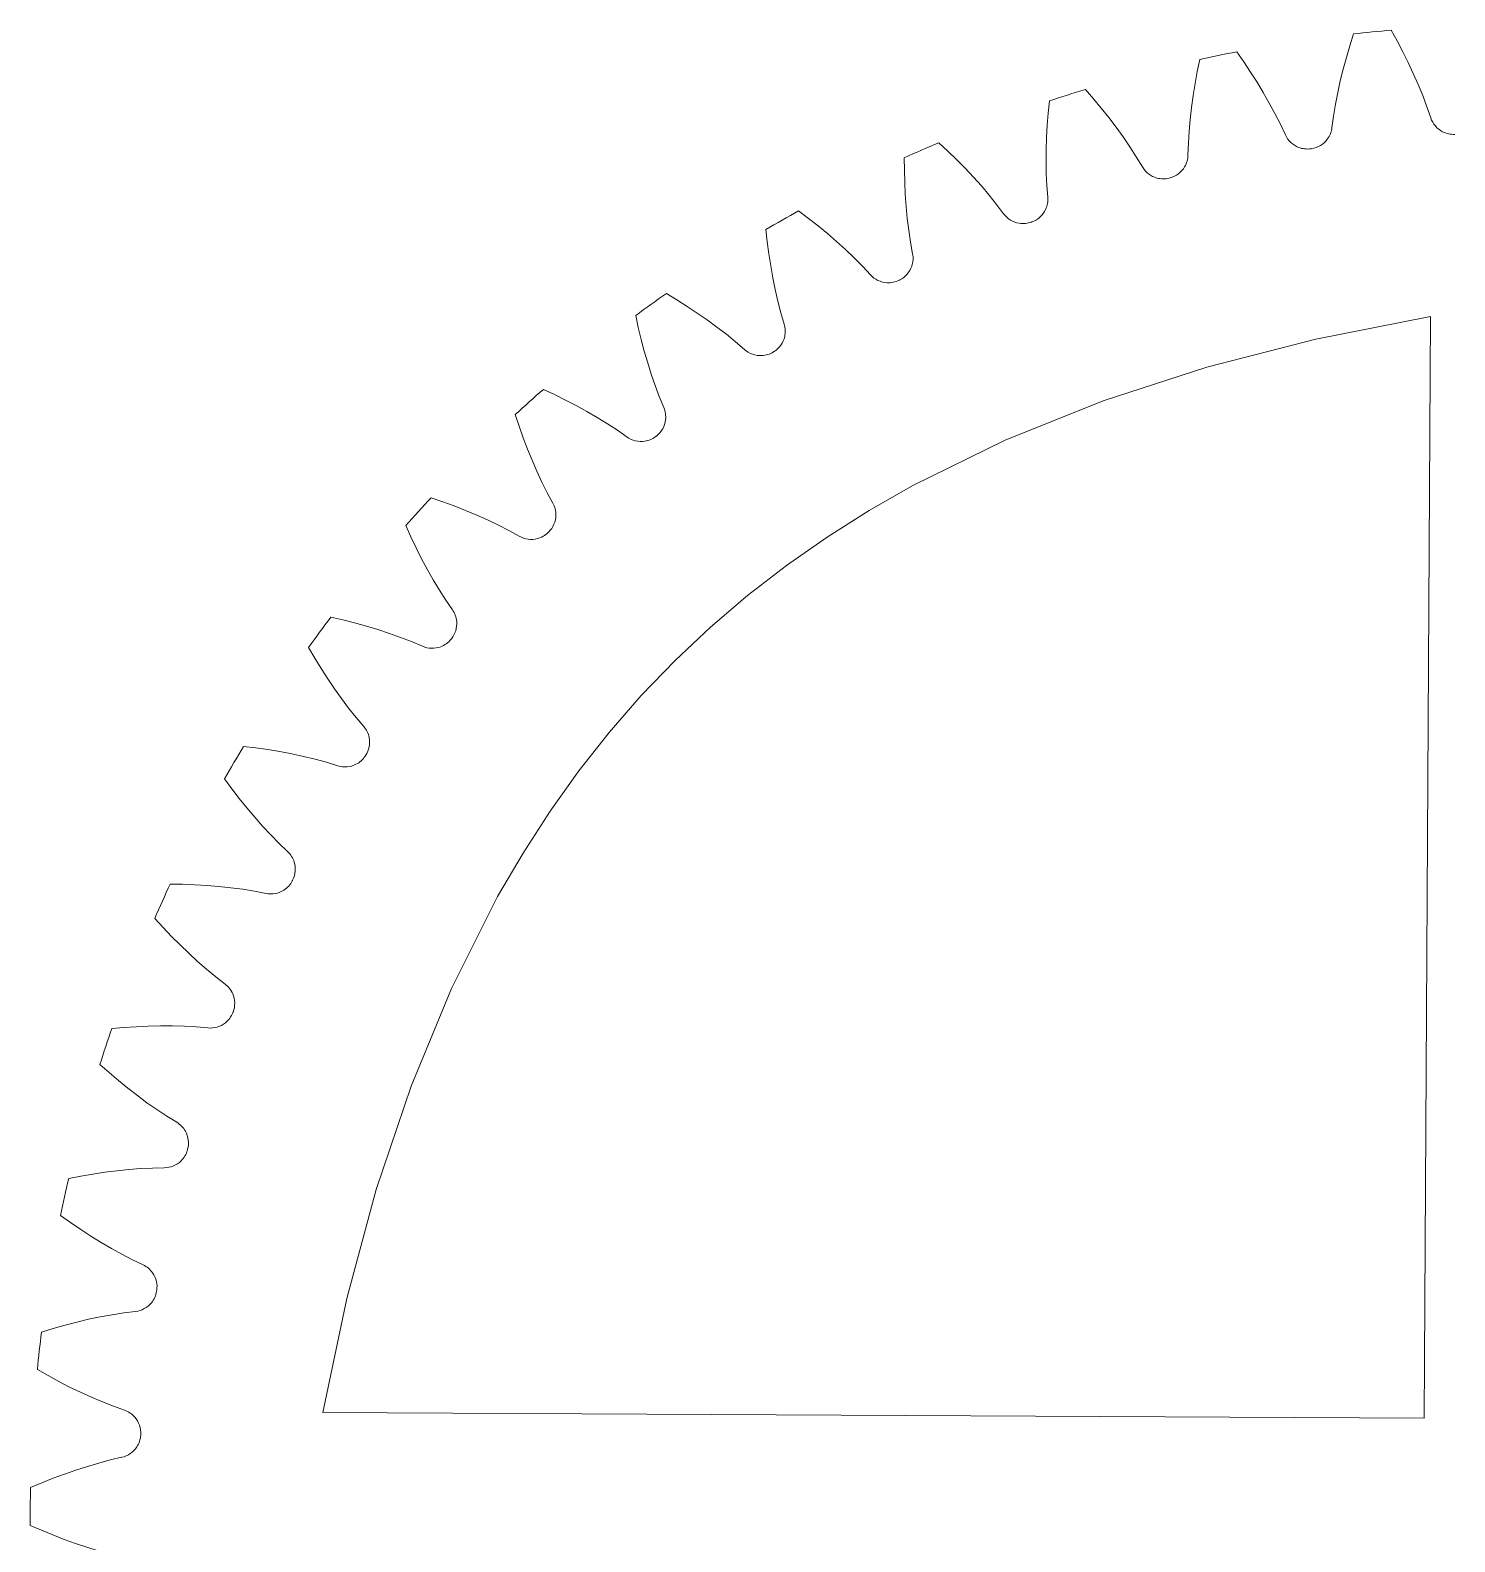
# Model space of a CAD drawing. Extents: x -181 to 448, y -465 to -8.
# Drawn here: x 270.6 to 355.4, y -116.5 to -26.5 of the extents above; entities that cross this region are included whole.
import ezdxf

# ---------------------------------------------------------------- set-up
doc = ezdxf.new("R2010")
doc.units = 0
doc.header["$MEASUREMENT"] = 0
doc.layers.add('Layer 1', color=7, linetype='Continuous')

# ---------------------------------------------------------------- blocks, each defined once
blk = doc.blocks.new('block 12')
at = {"layer": 'Layer 1', "color": 7, "lineweight": 9, "true_color": 0xffffff}
blk.add_lwpolyline([(353.928, -43.533), (353.567, -109.097)], dxfattribs=at)
blk = doc.blocks.new('block 13')
at = {"layer": 'Layer 1', "color": 7, "lineweight": 9, "true_color": 0xffffff}
blk.add_lwpolyline([(353.567, -109.097), (287.999, -108.777)], dxfattribs=at)
blk = doc.blocks.new('block 14')
at = {"layer": 'Layer 1', "color": 7, "lineweight": 9, "true_color": 0xffffff}
blk.add_lwpolyline([(287.999, -108.777), (289.431, -101.978), (291.176, -95.497), (293.243, -89.342), (295.646, -83.526), (298.402, -78.067), (299.918, -75.477), (301.529, -72.984), (303.237, -70.588), (305.044, -68.293), (306.951, -66.1), (308.96, -64.009), (311.072, -62.022), (313.284, -60.137), (315.598, -58.354), (318.01, -56.672), (320.52, -55.088), (323.125, -53.6), (328.61, -50.903), (334.448, -48.563), (340.621, -46.563), (347.117, -44.889), (353.928, -43.533)], dxfattribs=at)
blk = doc.blocks.new('block 100')
at = {"layer": 'Layer 1', "color": 7, "lineweight": 9, "true_color": 0xffffff}
blk.add_open_spline([(353.954, -31.717), (354.012, -31.894), (354.104, -32.058), (354.225, -32.2), (354.346, -32.342), (354.494, -32.458), (354.659, -32.543), (354.77, -32.6), (354.888, -32.643), (355.01, -32.669), (355.132, -32.696), (355.256, -32.706), (355.381, -32.7)], degree=3, knots=[0, 0, 0, 0, 1, 1, 1, 2, 2, 2, 3, 3, 3, 4, 4, 4, 4], dxfattribs=at)
blk = doc.blocks.new('block 101')
at = {"layer": 'Layer 1', "color": 7, "lineweight": 9, "true_color": 0xffffff}
blk.add_lwpolyline([(353.954, -31.717), (353.725, -31.053), (353.473, -30.392), (353.202, -29.735), (352.913, -29.081), (352.607, -28.431), (352.284, -27.784), (351.945, -27.141), (351.591, -26.502)], dxfattribs=at)
blk = doc.blocks.new('block 102')
at = {"layer": 'Layer 1', "color": 7, "lineweight": 9, "true_color": 0xffffff}
blk.add_open_spline([(351.591, -26.502), (350.845, -26.567), (350.099, -26.641), (349.355, -26.725)], degree=3, dxfattribs=at)
blk = doc.blocks.new('block 103')
at = {"layer": 'Layer 1', "color": 7, "lineweight": 9, "true_color": 0xffffff}
blk.add_lwpolyline([(348.066, -32.303), (348.161, -31.607), (348.277, -30.91), (348.413, -30.212), (348.567, -29.514), (348.74, -28.816), (348.929, -28.118), (349.134, -27.421), (349.355, -26.725)], dxfattribs=at)
blk = doc.blocks.new('block 104')
at = {"layer": 'Layer 1', "color": 7, "lineweight": 9, "true_color": 0xffffff}
blk.add_open_spline([(346.862, -33.548), (347.046, -33.52), (347.223, -33.456), (347.382, -33.361), (347.542, -33.265), (347.681, -33.139), (347.793, -32.989), (347.867, -32.889), (347.928, -32.78), (347.974, -32.664), (348.021, -32.548), (348.052, -32.427), (348.066, -32.303)], degree=3, knots=[0, 0, 0, 0, 1, 1, 1, 2, 2, 2, 3, 3, 3, 4, 4, 4, 4], dxfattribs=at)
blk = doc.blocks.new('block 105')
at = {"layer": 'Layer 1', "color": 7, "lineweight": 9, "true_color": 0xffffff}
blk.add_open_spline([(346.862, -33.548), (346.846, -33.551), (346.831, -33.553), (346.815, -33.555)], degree=3, dxfattribs=at)
blk = doc.blocks.new('block 106')
at = {"layer": 'Layer 1', "color": 7, "lineweight": 9, "true_color": 0xffffff}
blk.add_open_spline([(345.294, -32.727), (345.37, -32.897), (345.479, -33.05), (345.614, -33.179), (345.749, -33.307), (345.907, -33.407), (346.081, -33.475), (346.197, -33.52), (346.319, -33.55), (346.443, -33.563), (346.567, -33.577), (346.692, -33.574), (346.815, -33.555)], degree=3, knots=[0, 0, 0, 0, 1, 1, 1, 2, 2, 2, 3, 3, 3, 4, 4, 4, 4], dxfattribs=at)
blk = doc.blocks.new('block 107')
at = {"layer": 'Layer 1', "color": 7, "lineweight": 9, "true_color": 0xffffff}
blk.add_lwpolyline([(345.294, -32.727), (344.996, -32.09), (344.677, -31.46), (344.339, -30.834), (343.983, -30.214), (343.61, -29.6), (343.221, -28.99), (342.817, -28.386), (342.398, -27.787)], dxfattribs=at)
blk = doc.blocks.new('block 108')
at = {"layer": 'Layer 1', "color": 7, "lineweight": 9, "true_color": 0xffffff}
blk.add_open_spline([(342.398, -27.787), (341.663, -27.93), (340.929, -28.081), (340.198, -28.242)], degree=3, dxfattribs=at)
blk = doc.blocks.new('block 109')
at = {"layer": 'Layer 1', "color": 7, "lineweight": 9, "true_color": 0xffffff}
blk.add_lwpolyline([(339.499, -33.925), (339.52, -33.223), (339.563, -32.517), (339.625, -31.809), (339.706, -31.099), (339.804, -30.387), (339.919, -29.673), (340.051, -28.958), (340.198, -28.242)], dxfattribs=at)
blk = doc.blocks.new('block 110')
at = {"layer": 'Layer 1', "color": 7, "lineweight": 9, "true_color": 0xffffff}
blk.add_open_spline([(338.431, -35.289), (338.611, -35.242), (338.781, -35.16), (338.929, -35.048), (339.078, -34.936), (339.204, -34.796), (339.299, -34.636), (339.362, -34.529), (339.412, -34.414), (339.446, -34.294), (339.479, -34.174), (339.497, -34.05), (339.499, -33.925)], degree=3, knots=[0, 0, 0, 0, 1, 1, 1, 2, 2, 2, 3, 3, 3, 4, 4, 4, 4], dxfattribs=at)
blk = doc.blocks.new('block 111')
at = {"layer": 'Layer 1', "color": 7, "lineweight": 9, "true_color": 0xffffff}
blk.add_open_spline([(338.431, -35.289), (338.416, -35.293), (338.401, -35.297), (338.386, -35.301)], degree=3, dxfattribs=at)
blk = doc.blocks.new('block 112')
at = {"layer": 'Layer 1', "color": 7, "lineweight": 9, "true_color": 0xffffff}
blk.add_open_spline([(336.786, -34.636), (336.88, -34.797), (337.004, -34.939), (337.151, -35.052), (337.299, -35.166), (337.468, -35.249), (337.647, -35.298), (337.768, -35.331), (337.892, -35.348), (338.016, -35.348), (338.141, -35.349), (338.265, -35.333), (338.386, -35.301)], degree=3, knots=[0, 0, 0, 0, 1, 1, 1, 2, 2, 2, 3, 3, 3, 4, 4, 4, 4], dxfattribs=at)
blk = doc.blocks.new('block 113')
at = {"layer": 'Layer 1', "color": 7, "lineweight": 9, "true_color": 0xffffff}
blk.add_lwpolyline([(336.786, -34.636), (336.423, -34.034), (336.04, -33.44), (335.638, -32.854), (335.22, -32.275), (334.785, -31.702), (334.334, -31.137), (333.869, -30.578), (333.39, -30.026)], dxfattribs=at)
blk = doc.blocks.new('block 114')
at = {"layer": 'Layer 1', "color": 7, "lineweight": 9, "true_color": 0xffffff}
blk.add_open_spline([(333.39, -30.026), (332.674, -30.245), (331.96, -30.473), (331.249, -30.709)], degree=3, dxfattribs=at)
blk = doc.blocks.new('block 115')
at = {"layer": 'Layer 1', "color": 7, "lineweight": 9, "true_color": 0xffffff}
blk.add_lwpolyline([(331.148, -36.434), (331.096, -35.733), (331.064, -35.027), (331.052, -34.316), (331.059, -33.601), (331.082, -32.883), (331.122, -32.161), (331.178, -31.436), (331.249, -30.709)], dxfattribs=at)
blk = doc.blocks.new('block 116')
at = {"layer": 'Layer 1', "color": 7, "lineweight": 9, "true_color": 0xffffff}
blk.add_open_spline([(330.229, -37.902), (330.403, -37.836), (330.563, -37.737), (330.699, -37.61), (330.835, -37.483), (330.946, -37.331), (331.023, -37.162), (331.076, -37.048), (331.113, -36.929), (331.134, -36.806), (331.155, -36.683), (331.16, -36.558), (331.148, -36.434)], degree=3, knots=[0, 0, 0, 0, 1, 1, 1, 2, 2, 2, 3, 3, 3, 4, 4, 4, 4], dxfattribs=at)
blk = doc.blocks.new('block 117')
at = {"layer": 'Layer 1', "color": 7, "lineweight": 9, "true_color": 0xffffff}
blk.add_open_spline([(330.229, -37.902), (330.214, -37.908), (330.2, -37.913), (330.185, -37.919)], degree=3, dxfattribs=at)
blk = doc.blocks.new('block 118')
at = {"layer": 'Layer 1', "color": 7, "lineweight": 9, "true_color": 0xffffff}
blk.add_open_spline([(328.525, -37.425), (328.634, -37.575), (328.773, -37.702), (328.931, -37.8), (329.09, -37.897), (329.266, -37.963), (329.45, -37.993), (329.573, -38.013), (329.698, -38.016), (329.822, -38.004), (329.947, -37.991), (330.068, -37.963), (330.185, -37.919)], degree=3, knots=[0, 0, 0, 0, 1, 1, 1, 2, 2, 2, 3, 3, 3, 4, 4, 4, 4], dxfattribs=at)
blk = doc.blocks.new('block 119')
at = {"layer": 'Layer 1', "color": 7, "lineweight": 9, "true_color": 0xffffff}
blk.add_lwpolyline([(328.525, -37.425), (328.101, -36.864), (327.658, -36.313), (327.197, -35.772), (326.72, -35.239), (326.227, -34.716), (325.72, -34.201), (325.2, -33.694), (324.666, -33.195)], dxfattribs=at)
blk = doc.blocks.new('block 120')
at = {"layer": 'Layer 1', "color": 7, "lineweight": 9, "true_color": 0xffffff}
blk.add_open_spline([(324.666, -33.195), (323.976, -33.487), (323.29, -33.788), (322.607, -34.098)], degree=3, dxfattribs=at)
blk = doc.blocks.new('block 121')
at = {"layer": 'Layer 1', "color": 7, "lineweight": 9, "true_color": 0xffffff}
blk.add_lwpolyline([(323.106, -39.802), (322.98, -39.11), (322.875, -38.411), (322.789, -37.706), (322.72, -36.994), (322.668, -36.277), (322.633, -35.555), (322.613, -34.828), (322.607, -34.098)], dxfattribs=at)
blk = doc.blocks.new('block 122')
at = {"layer": 'Layer 1', "color": 7, "lineweight": 9, "true_color": 0xffffff}
blk.add_open_spline([(322.345, -41.358), (322.511, -41.274), (322.66, -41.159), (322.782, -41.018), (322.904, -40.878), (322.998, -40.715), (323.058, -40.538), (323.097, -40.42), (323.122, -40.298), (323.13, -40.173), (323.138, -40.049), (323.13, -39.924), (323.106, -39.802)], degree=3, knots=[0, 0, 0, 0, 1, 1, 1, 2, 2, 2, 3, 3, 3, 4, 4, 4, 4], dxfattribs=at)
blk = doc.blocks.new('block 123')
at = {"layer": 'Layer 1', "color": 7, "lineweight": 9, "true_color": 0xffffff}
blk.add_open_spline([(322.345, -41.358), (322.331, -41.365), (322.317, -41.372), (322.303, -41.379)], degree=3, dxfattribs=at)
blk = doc.blocks.new('block 124')
at = {"layer": 'Layer 1', "color": 7, "lineweight": 9, "true_color": 0xffffff}
blk.add_open_spline([(320.6, -41.061), (320.725, -41.199), (320.876, -41.312), (321.044, -41.392), (321.212, -41.472), (321.394, -41.519), (321.58, -41.529), (321.704, -41.536), (321.829, -41.527), (321.951, -41.502), (322.073, -41.476), (322.191, -41.435), (322.303, -41.379)], degree=3, knots=[0, 0, 0, 0, 1, 1, 1, 2, 2, 2, 3, 3, 3, 4, 4, 4, 4], dxfattribs=at)
blk = doc.blocks.new('block 125')
at = {"layer": 'Layer 1', "color": 7, "lineweight": 9, "true_color": 0xffffff}
blk.add_lwpolyline([(320.6, -41.061), (320.12, -40.548), (319.622, -40.046), (319.107, -39.556), (318.577, -39.077), (318.032, -38.607), (317.474, -38.148), (316.903, -37.698), (316.32, -37.258)], dxfattribs=at)
blk = doc.blocks.new('block 126')
at = {"layer": 'Layer 1', "color": 7, "lineweight": 9, "true_color": 0xffffff}
blk.add_open_spline([(316.32, -37.258), (315.664, -37.621), (315.013, -37.992), (314.367, -38.371)], degree=3, dxfattribs=at)
blk = doc.blocks.new('block 127')
at = {"layer": 'Layer 1', "color": 7, "lineweight": 9, "true_color": 0xffffff}
blk.add_lwpolyline([(315.459, -43.992), (315.262, -43.317), (315.084, -42.633), (314.925, -41.94), (314.782, -41.24), (314.656, -40.532), (314.545, -39.818), (314.449, -39.097), (314.367, -38.371)], dxfattribs=at)
blk = doc.blocks.new('block 128')
at = {"layer": 'Layer 1', "color": 7, "lineweight": 9, "true_color": 0xffffff}
blk.add_open_spline([(314.865, -45.619), (315.022, -45.518), (315.157, -45.388), (315.264, -45.236), (315.371, -45.083), (315.447, -44.911), (315.488, -44.729), (315.516, -44.608), (315.527, -44.483), (315.522, -44.359), (315.517, -44.234), (315.496, -44.111), (315.459, -43.992)], degree=3, knots=[0, 0, 0, 0, 1, 1, 1, 2, 2, 2, 3, 3, 3, 4, 4, 4, 4], dxfattribs=at)
blk = doc.blocks.new('block 129')
at = {"layer": 'Layer 1', "color": 7, "lineweight": 9, "true_color": 0xffffff}
blk.add_open_spline([(314.865, -45.619), (314.852, -45.627), (314.839, -45.636), (314.825, -45.644)], degree=3, dxfattribs=at)
blk = doc.blocks.new('block 130')
at = {"layer": 'Layer 1', "color": 7, "lineweight": 9, "true_color": 0xffffff}
blk.add_open_spline([(313.099, -45.506), (313.237, -45.63), (313.399, -45.726), (313.575, -45.789), (313.75, -45.851), (313.936, -45.878), (314.122, -45.869), (314.247, -45.863), (314.37, -45.841), (314.489, -45.803), (314.607, -45.765), (314.721, -45.712), (314.825, -45.644)], degree=3, knots=[0, 0, 0, 0, 1, 1, 1, 2, 2, 2, 3, 3, 3, 4, 4, 4, 4], dxfattribs=at)
blk = doc.blocks.new('block 131')
at = {"layer": 'Layer 1', "color": 7, "lineweight": 9, "true_color": 0xffffff}
blk.add_lwpolyline([(313.099, -45.506), (312.567, -45.046), (312.02, -44.599), (311.456, -44.166), (310.879, -43.744), (310.288, -43.334), (309.685, -42.936), (309.071, -42.548), (308.444, -42.171)], dxfattribs=at)
blk = doc.blocks.new('block 132')
at = {"layer": 'Layer 1', "color": 7, "lineweight": 9, "true_color": 0xffffff}
blk.add_open_spline([(308.444, -42.171), (307.83, -42.601), (307.222, -43.038), (306.619, -43.482)], degree=3, dxfattribs=at)
blk = doc.blocks.new('block 133')
at = {"layer": 'Layer 1', "color": 7, "lineweight": 9, "true_color": 0xffffff}
blk.add_lwpolyline([(308.292, -48.958), (308.026, -48.308), (307.778, -47.646), (307.547, -46.973), (307.332, -46.292), (307.132, -45.601), (306.947, -44.902), (306.776, -44.196), (306.619, -43.482)], dxfattribs=at)
blk = doc.blocks.new('block 134')
at = {"layer": 'Layer 1', "color": 7, "lineweight": 9, "true_color": 0xffffff}
blk.add_open_spline([(307.872, -50.638), (308.017, -50.522), (308.138, -50.378), (308.229, -50.215), (308.319, -50.053), (308.377, -49.874), (308.398, -49.689), (308.413, -49.565), (308.411, -49.44), (308.393, -49.316), (308.375, -49.193), (308.342, -49.072), (308.292, -48.958)], degree=3, knots=[0, 0, 0, 0, 1, 1, 1, 2, 2, 2, 3, 3, 3, 4, 4, 4, 4], dxfattribs=at)
blk = doc.blocks.new('block 135')
at = {"layer": 'Layer 1', "color": 7, "lineweight": 9, "true_color": 0xffffff}
blk.add_open_spline([(307.872, -50.638), (307.859, -50.648), (307.847, -50.658), (307.835, -50.668)], degree=3, dxfattribs=at)
blk = doc.blocks.new('block 136')
at = {"layer": 'Layer 1', "color": 7, "lineweight": 9, "true_color": 0xffffff}
blk.add_open_spline([(306.103, -50.711), (306.254, -50.82), (306.425, -50.898), (306.606, -50.942), (306.787, -50.986), (306.975, -50.993), (307.159, -50.965), (307.282, -50.946), (307.402, -50.911), (307.516, -50.861), (307.631, -50.81), (307.738, -50.746), (307.835, -50.668)], degree=3, knots=[0, 0, 0, 0, 1, 1, 1, 2, 2, 2, 3, 3, 3, 4, 4, 4, 4], dxfattribs=at)
blk = doc.blocks.new('block 137')
at = {"layer": 'Layer 1', "color": 7, "lineweight": 9, "true_color": 0xffffff}
blk.add_lwpolyline([(306.103, -50.711), (305.527, -50.309), (304.935, -49.922), (304.33, -49.549), (303.712, -49.19), (303.081, -48.844), (302.44, -48.511), (301.788, -48.19), (301.126, -47.881)], dxfattribs=at)
blk = doc.blocks.new('block 138')
at = {"layer": 'Layer 1', "color": 7, "lineweight": 9, "true_color": 0xffffff}
blk.add_open_spline([(301.126, -47.881), (300.56, -48.372), (300.001, -48.87), (299.447, -49.375)], degree=3, dxfattribs=at)
blk = doc.blocks.new('block 139')
at = {"layer": 'Layer 1', "color": 7, "lineweight": 9, "true_color": 0xffffff}
blk.add_lwpolyline([(301.684, -54.646), (301.351, -54.027), (301.035, -53.395), (300.735, -52.75), (300.45, -52.095), (300.179, -51.429), (299.922, -50.753), (299.678, -50.069), (299.447, -49.375)], dxfattribs=at)
blk = doc.blocks.new('block 140')
at = {"layer": 'Layer 1', "color": 7, "lineweight": 9, "true_color": 0xffffff}
blk.add_open_spline([(301.441, -56.361), (301.574, -56.23), (301.679, -56.075), (301.752, -55.903), (301.825, -55.732), (301.864, -55.548), (301.866, -55.362), (301.867, -55.237), (301.853, -55.113), (301.822, -54.992), (301.791, -54.871), (301.745, -54.755), (301.684, -54.646)], degree=3, knots=[0, 0, 0, 0, 1, 1, 1, 2, 2, 2, 3, 3, 3, 4, 4, 4, 4], dxfattribs=at)
blk = doc.blocks.new('block 141')
at = {"layer": 'Layer 1', "color": 7, "lineweight": 9, "true_color": 0xffffff}
blk.add_open_spline([(301.441, -56.361), (301.43, -56.372), (301.419, -56.383), (301.408, -56.394)], degree=3, dxfattribs=at)
blk = doc.blocks.new('block 142')
at = {"layer": 'Layer 1', "color": 7, "lineweight": 9, "true_color": 0xffffff}
blk.add_open_spline([(299.69, -56.618), (299.851, -56.711), (300.03, -56.771), (300.214, -56.796), (300.399, -56.82), (300.587, -56.808), (300.767, -56.761), (300.887, -56.729), (301.003, -56.681), (301.111, -56.62), (301.219, -56.558), (301.319, -56.482), (301.408, -56.394)], degree=3, knots=[0, 0, 0, 0, 1, 1, 1, 2, 2, 2, 3, 3, 3, 4, 4, 4, 4], dxfattribs=at)
blk = doc.blocks.new('block 143')
at = {"layer": 'Layer 1', "color": 7, "lineweight": 9, "true_color": 0xffffff}
blk.add_lwpolyline([(299.69, -56.618), (299.075, -56.279), (298.446, -55.956), (297.805, -55.648), (297.153, -55.356), (296.49, -55.078), (295.817, -54.814), (295.135, -54.562), (294.444, -54.324)], dxfattribs=at)
blk = doc.blocks.new('block 144')
at = {"layer": 'Layer 1', "color": 7, "lineweight": 9, "true_color": 0xffffff}
blk.add_open_spline([(294.444, -54.324), (293.933, -54.871), (293.428, -55.425), (292.931, -55.986)], degree=3, dxfattribs=at)
blk = doc.blocks.new('block 145')
at = {"layer": 'Layer 1', "color": 7, "lineweight": 9, "true_color": 0xffffff}
blk.add_lwpolyline([(295.706, -60.994), (295.311, -60.413), (294.93, -59.817), (294.564, -59.208), (294.212, -58.586), (293.873, -57.952), (293.547, -57.307), (293.233, -56.651), (292.931, -55.986)], dxfattribs=at)
blk = doc.blocks.new('block 146')
at = {"layer": 'Layer 1', "color": 7, "lineweight": 9, "true_color": 0xffffff}
blk.add_open_spline([(295.644, -62.725), (295.762, -62.581), (295.851, -62.415), (295.906, -62.237), (295.96, -62.059), (295.979, -61.872), (295.962, -61.687), (295.951, -61.563), (295.923, -61.44), (295.88, -61.323), (295.837, -61.207), (295.778, -61.096), (295.706, -60.994)], degree=3, knots=[0, 0, 0, 0, 1, 1, 1, 2, 2, 2, 3, 3, 3, 4, 4, 4, 4], dxfattribs=at)
blk = doc.blocks.new('block 147')
at = {"layer": 'Layer 1', "color": 7, "lineweight": 9, "true_color": 0xffffff}
blk.add_open_spline([(295.644, -62.725), (295.634, -62.737), (295.624, -62.749), (295.614, -62.761)], degree=3, dxfattribs=at)
blk = doc.blocks.new('block 148')
at = {"layer": 'Layer 1', "color": 7, "lineweight": 9, "true_color": 0xffffff}
blk.add_open_spline([(293.929, -63.164), (294.1, -63.239), (294.283, -63.28), (294.469, -63.285), (294.656, -63.29), (294.841, -63.259), (295.015, -63.193), (295.132, -63.149), (295.242, -63.089), (295.343, -63.016), (295.444, -62.944), (295.535, -62.858), (295.614, -62.761)], degree=3, knots=[0, 0, 0, 0, 1, 1, 1, 2, 2, 2, 3, 3, 3, 4, 4, 4, 4], dxfattribs=at)
blk = doc.blocks.new('block 149')
at = {"layer": 'Layer 1', "color": 7, "lineweight": 9, "true_color": 0xffffff}
blk.add_lwpolyline([(293.929, -63.164), (293.282, -62.89), (292.623, -62.635), (291.953, -62.396), (291.274, -62.174), (290.586, -61.966), (289.889, -61.774), (289.184, -61.595), (288.473, -61.43)], dxfattribs=at)
blk = doc.blocks.new('block 150')
at = {"layer": 'Layer 1', "color": 7, "lineweight": 9, "true_color": 0xffffff}
blk.add_open_spline([(288.473, -61.43), (288.021, -62.028), (287.578, -62.632), (287.142, -63.241)], degree=3, dxfattribs=at)
blk = doc.blocks.new('block 151')
at = {"layer": 'Layer 1', "color": 7, "lineweight": 9, "true_color": 0xffffff}
blk.add_lwpolyline([(290.425, -67.932), (289.971, -67.396), (289.53, -66.843), (289.103, -66.275), (288.687, -65.693), (288.284, -65.098), (287.892, -64.491), (287.511, -63.871), (287.142, -63.241)], dxfattribs=at)
blk = doc.blocks.new('block 152')
at = {"layer": 'Layer 1', "color": 7, "lineweight": 9, "true_color": 0xffffff}
blk.add_open_spline([(290.544, -69.66), (290.646, -69.504), (290.717, -69.33), (290.753, -69.147), (290.789, -68.965), (290.788, -68.777), (290.752, -68.594), (290.727, -68.472), (290.687, -68.353), (290.632, -68.241), (290.577, -68.13), (290.507, -68.025), (290.425, -67.932)], degree=3, knots=[0, 0, 0, 0, 1, 1, 1, 2, 2, 2, 3, 3, 3, 4, 4, 4, 4], dxfattribs=at)
blk = doc.blocks.new('block 153')
at = {"layer": 'Layer 1', "color": 7, "lineweight": 9, "true_color": 0xffffff}
blk.add_open_spline([(290.544, -69.66), (290.536, -69.673), (290.527, -69.686), (290.518, -69.699)], degree=3, dxfattribs=at)
blk = doc.blocks.new('block 154')
at = {"layer": 'Layer 1', "color": 7, "lineweight": 9, "true_color": 0xffffff}
blk.add_open_spline([(288.885, -70.276), (289.062, -70.333), (289.249, -70.354), (289.434, -70.34), (289.62, -70.325), (289.801, -70.275), (289.967, -70.191), (290.079, -70.135), (290.182, -70.064), (290.275, -69.981), (290.368, -69.898), (290.45, -69.803), (290.518, -69.699)], degree=3, knots=[0, 0, 0, 0, 1, 1, 1, 2, 2, 2, 3, 3, 3, 4, 4, 4, 4], dxfattribs=at)
blk = doc.blocks.new('block 155')
at = {"layer": 'Layer 1', "color": 7, "lineweight": 9, "true_color": 0xffffff}
blk.add_lwpolyline([(288.885, -70.276), (288.212, -70.071), (287.53, -69.886), (286.839, -69.719), (286.14, -69.568), (285.434, -69.434), (284.721, -69.315), (284.002, -69.211), (283.276, -69.122)], dxfattribs=at)
blk = doc.blocks.new('block 156')
at = {"layer": 'Layer 1', "color": 7, "lineweight": 9, "true_color": 0xffffff}
blk.add_open_spline([(283.276, -69.122), (282.89, -69.764), (282.512, -70.411), (282.142, -71.062)], degree=3, dxfattribs=at)
blk = doc.blocks.new('block 157')
at = {"layer": 'Layer 1', "color": 7, "lineweight": 9, "true_color": 0xffffff}
blk.add_lwpolyline([(285.898, -75.384), (285.39, -74.898), (284.894, -74.394), (284.41, -73.874), (283.936, -73.339), (283.472, -72.789), (283.019, -72.226), (282.576, -71.65), (282.142, -71.062)], dxfattribs=at)
blk = doc.blocks.new('block 158')
at = {"layer": 'Layer 1', "color": 7, "lineweight": 9, "true_color": 0xffffff}
blk.add_open_spline([(286.197, -77.09), (286.282, -76.925), (286.335, -76.744), (286.351, -76.558), (286.367, -76.373), (286.347, -76.186), (286.292, -76.008), (286.255, -75.889), (286.202, -75.775), (286.136, -75.67), (286.069, -75.565), (285.989, -75.468), (285.898, -75.384)], degree=3, knots=[0, 0, 0, 0, 1, 1, 1, 2, 2, 2, 3, 3, 3, 4, 4, 4, 4], dxfattribs=at)
blk = doc.blocks.new('block 159')
at = {"layer": 'Layer 1', "color": 7, "lineweight": 9, "true_color": 0xffffff}
blk.add_open_spline([(286.197, -77.09), (286.19, -77.104), (286.183, -77.118), (286.175, -77.132)], degree=3, dxfattribs=at)
blk = doc.blocks.new('block 160')
at = {"layer": 'Layer 1', "color": 7, "lineweight": 9, "true_color": 0xffffff}
blk.add_open_spline([(284.611, -77.876), (284.793, -77.914), (284.981, -77.916), (285.164, -77.882), (285.347, -77.848), (285.522, -77.779), (285.679, -77.678), (285.784, -77.611), (285.879, -77.53), (285.963, -77.438), (286.047, -77.345), (286.118, -77.242), (286.175, -77.132)], degree=3, knots=[0, 0, 0, 0, 1, 1, 1, 2, 2, 2, 3, 3, 3, 4, 4, 4, 4], dxfattribs=at)
blk = doc.blocks.new('block 161')
at = {"layer": 'Layer 1', "color": 7, "lineweight": 9, "true_color": 0xffffff}
blk.add_lwpolyline([(284.611, -77.876), (283.921, -77.743), (283.223, -77.63), (282.518, -77.536), (281.808, -77.459), (281.091, -77.4), (280.37, -77.356), (279.643, -77.328), (278.913, -77.315)], dxfattribs=at)
blk = doc.blocks.new('block 162')
at = {"layer": 'Layer 1', "color": 7, "lineweight": 9, "true_color": 0xffffff}
blk.add_open_spline([(278.913, -77.315), (278.596, -77.993), (278.287, -78.676), (277.987, -79.363)], degree=3, dxfattribs=at)
blk = doc.blocks.new('block 163')
at = {"layer": 'Layer 1', "color": 7, "lineweight": 9, "true_color": 0xffffff}
blk.add_lwpolyline([(282.174, -83.268), (281.619, -82.838), (281.073, -82.389), (280.536, -81.922), (280.009, -81.439), (279.491, -80.941), (278.981, -80.429), (278.48, -79.902), (277.987, -79.363)], dxfattribs=at)
blk = doc.blocks.new('block 164')
at = {"layer": 'Layer 1', "color": 7, "lineweight": 9, "true_color": 0xffffff}
blk.add_open_spline([(282.65, -84.934), (282.718, -84.76), (282.751, -84.575), (282.748, -84.389), (282.745, -84.203), (282.705, -84.019), (282.632, -83.848), (282.582, -83.733), (282.518, -83.626), (282.441, -83.528), (282.364, -83.43), (282.274, -83.343), (282.174, -83.268)], degree=3, knots=[0, 0, 0, 0, 1, 1, 1, 2, 2, 2, 3, 3, 3, 4, 4, 4, 4], dxfattribs=at)
blk = doc.blocks.new('block 165')
at = {"layer": 'Layer 1', "color": 7, "lineweight": 9, "true_color": 0xffffff}
blk.add_open_spline([(282.65, -84.934), (282.645, -84.948), (282.639, -84.963), (282.633, -84.977)], degree=3, dxfattribs=at)
blk = doc.blocks.new('block 166')
at = {"layer": 'Layer 1', "color": 7, "lineweight": 9, "true_color": 0xffffff}
blk.add_open_spline([(281.155, -85.881), (281.34, -85.9), (281.527, -85.882), (281.706, -85.83), (281.885, -85.777), (282.051, -85.69), (282.196, -85.573), (282.294, -85.495), (282.38, -85.404), (282.454, -85.304), (282.528, -85.203), (282.588, -85.094), (282.633, -84.977)], degree=3, knots=[0, 0, 0, 0, 1, 1, 1, 2, 2, 2, 3, 3, 3, 4, 4, 4, 4], dxfattribs=at)
blk = doc.blocks.new('block 167')
at = {"layer": 'Layer 1', "color": 7, "lineweight": 9, "true_color": 0xffffff}
blk.add_lwpolyline([(281.155, -85.881), (280.455, -85.821), (279.749, -85.781), (279.038, -85.761), (278.324, -85.76), (277.605, -85.775), (276.883, -85.807), (276.157, -85.855), (275.43, -85.918)], dxfattribs=at)
blk = doc.blocks.new('block 168')
at = {"layer": 'Layer 1', "color": 7, "lineweight": 9, "true_color": 0xffffff}
blk.add_open_spline([(275.43, -85.918), (275.185, -86.627), (274.95, -87.338), (274.723, -88.052)], degree=3, dxfattribs=at)
blk = doc.blocks.new('block 169')
at = {"layer": 'Layer 1', "color": 7, "lineweight": 9, "true_color": 0xffffff}
blk.add_lwpolyline([(279.296, -91.498), (278.698, -91.129), (278.108, -90.739), (277.526, -90.331), (276.951, -89.906), (276.384, -89.465), (275.823, -89.008), (275.27, -88.537), (274.723, -88.052)], dxfattribs=at)
blk = doc.blocks.new('block 170')
at = {"layer": 'Layer 1', "color": 7, "lineweight": 9, "true_color": 0xffffff}
blk.add_open_spline([(279.943, -93.105), (279.992, -92.926), (280.006, -92.738), (279.983, -92.553), (279.961, -92.368), (279.902, -92.19), (279.811, -92.027), (279.75, -91.918), (279.675, -91.818), (279.588, -91.729), (279.501, -91.64), (279.403, -91.562), (279.296, -91.498)], degree=3, knots=[0, 0, 0, 0, 1, 1, 1, 2, 2, 2, 3, 3, 3, 4, 4, 4, 4], dxfattribs=at)
blk = doc.blocks.new('block 171')
at = {"layer": 'Layer 1', "color": 7, "lineweight": 9, "true_color": 0xffffff}
blk.add_open_spline([(279.943, -93.105), (279.939, -93.12), (279.935, -93.135), (279.93, -93.15)], degree=3, dxfattribs=at)
blk = doc.blocks.new('block 172')
at = {"layer": 'Layer 1', "color": 7, "lineweight": 9, "true_color": 0xffffff}
blk.add_open_spline([(278.555, -94.203), (278.741, -94.203), (278.925, -94.166), (279.097, -94.095), (279.27, -94.024), (279.426, -93.919), (279.558, -93.788), (279.647, -93.7), (279.723, -93.601), (279.786, -93.494), (279.849, -93.386), (279.898, -93.271), (279.93, -93.15)], degree=3, knots=[0, 0, 0, 0, 1, 1, 1, 2, 2, 2, 3, 3, 3, 4, 4, 4, 4], dxfattribs=at)
blk = doc.blocks.new('block 173')
at = {"layer": 'Layer 1', "color": 7, "lineweight": 9, "true_color": 0xffffff}
blk.add_lwpolyline([(278.555, -94.203), (277.852, -94.217), (277.146, -94.251), (276.437, -94.306), (275.726, -94.379), (275.013, -94.47), (274.298, -94.577), (273.582, -94.7), (272.865, -94.839)], dxfattribs=at)
blk = doc.blocks.new('block 174')
at = {"layer": 'Layer 1', "color": 7, "lineweight": 9, "true_color": 0xffffff}
blk.add_open_spline([(272.865, -94.839), (272.696, -95.569), (272.536, -96.301), (272.385, -97.035)], degree=3, dxfattribs=at)
blk = doc.blocks.new('block 175')
at = {"layer": 'Layer 1', "color": 7, "lineweight": 9, "true_color": 0xffffff}
blk.add_lwpolyline([(277.293, -99.984), (276.66, -99.679), (276.032, -99.354), (275.411, -99.009), (274.795, -98.646), (274.184, -98.266), (273.579, -97.871), (272.979, -97.46), (272.385, -97.035)], dxfattribs=at)
blk = doc.blocks.new('block 176')
at = {"layer": 'Layer 1', "color": 7, "lineweight": 9, "true_color": 0xffffff}
blk.add_open_spline([(278.104, -101.515), (278.135, -101.331), (278.129, -101.143), (278.087, -100.962), (278.045, -100.78), (277.968, -100.609), (277.86, -100.457), (277.788, -100.355), (277.703, -100.263), (277.608, -100.183), (277.512, -100.104), (277.406, -100.037), (277.293, -99.984)], degree=3, knots=[0, 0, 0, 0, 1, 1, 1, 2, 2, 2, 3, 3, 3, 4, 4, 4, 4], dxfattribs=at)
blk = doc.blocks.new('block 177')
at = {"layer": 'Layer 1', "color": 7, "lineweight": 9, "true_color": 0xffffff}
blk.add_open_spline([(278.104, -101.515), (278.102, -101.53), (278.099, -101.546), (278.097, -101.561)], degree=3, dxfattribs=at)
blk = doc.blocks.new('block 178')
at = {"layer": 'Layer 1', "color": 7, "lineweight": 9, "true_color": 0xffffff}
blk.add_open_spline([(276.839, -102.752), (277.024, -102.732), (277.203, -102.676), (277.367, -102.587), (277.531, -102.499), (277.676, -102.379), (277.793, -102.234), (277.872, -102.138), (277.938, -102.031), (277.989, -101.918), (278.041, -101.804), (278.077, -101.684), (278.097, -101.561)], degree=3, knots=[0, 0, 0, 0, 1, 1, 1, 2, 2, 2, 3, 3, 3, 4, 4, 4, 4], dxfattribs=at)
blk = doc.blocks.new('block 179')
at = {"layer": 'Layer 1', "color": 7, "lineweight": 9, "true_color": 0xffffff}
blk.add_lwpolyline([(276.839, -102.752), (276.141, -102.839), (275.443, -102.947), (274.744, -103.075), (274.044, -103.222), (273.344, -103.387), (272.645, -103.569), (271.945, -103.766), (271.246, -103.979)], dxfattribs=at)
blk = doc.blocks.new('block 180')
at = {"layer": 'Layer 1', "color": 7, "lineweight": 9, "true_color": 0xffffff}
blk.add_open_spline([(271.246, -103.979), (271.154, -104.723), (271.072, -105.468), (270.999, -106.213)], degree=3, dxfattribs=at)
blk = doc.blocks.new('block 181')
at = {"layer": 'Layer 1', "color": 7, "lineweight": 9, "true_color": 0xffffff}
blk.add_lwpolyline([(276.188, -108.633), (275.526, -108.396), (274.868, -108.138), (274.214, -107.86), (273.564, -107.563), (272.917, -107.25), (272.274, -106.92), (271.634, -106.574), (270.999, -106.213)], dxfattribs=at)
blk = doc.blocks.new('block 182')
at = {"layer": 'Layer 1', "color": 7, "lineweight": 9, "true_color": 0xffffff}
blk.add_open_spline([(277.155, -110.071), (277.166, -109.885), (277.14, -109.698), (277.08, -109.522), (277.019, -109.346), (276.925, -109.184), (276.802, -109.044), (276.72, -108.95), (276.625, -108.867), (276.522, -108.798), (276.418, -108.729), (276.306, -108.674), (276.188, -108.633)], degree=3, knots=[0, 0, 0, 0, 1, 1, 1, 2, 2, 2, 3, 3, 3, 4, 4, 4, 4], dxfattribs=at)
blk = doc.blocks.new('block 183')
at = {"layer": 'Layer 1', "color": 7, "lineweight": 9, "true_color": 0xffffff}
blk.add_open_spline([(277.155, -110.071), (277.154, -110.086), (277.153, -110.102), (277.152, -110.118)], degree=3, dxfattribs=at)
blk = doc.blocks.new('block 184')
at = {"layer": 'Layer 1', "color": 7, "lineweight": 9, "true_color": 0xffffff}
blk.add_open_spline([(276.026, -111.433), (276.208, -111.394), (276.38, -111.32), (276.534, -111.214), (276.688, -111.109), (276.819, -110.975), (276.921, -110.819), (276.989, -110.714), (277.044, -110.602), (277.083, -110.483), (277.122, -110.365), (277.145, -110.242), (277.152, -110.118)], degree=3, knots=[0, 0, 0, 0, 1, 1, 1, 2, 2, 2, 3, 3, 3, 4, 4, 4, 4], dxfattribs=at)
blk = doc.blocks.new('block 185')
at = {"layer": 'Layer 1', "color": 7, "lineweight": 9, "true_color": 0xffffff}
blk.add_lwpolyline([(276.026, -111.433), (275.341, -111.593), (274.658, -111.773), (273.976, -111.974), (273.295, -112.193), (272.617, -112.43), (271.94, -112.684), (271.265, -112.953), (270.592, -113.239)], dxfattribs=at)
blk = doc.blocks.new('block 186')
at = {"layer": 'Layer 1', "color": 7, "lineweight": 9, "true_color": 0xffffff}
blk.add_open_spline([(270.592, -113.239), (270.578, -113.988), (270.574, -114.737), (270.58, -115.486)], degree=3, dxfattribs=at)
blk = doc.blocks.new('block 187')
at = {"layer": 'Layer 1', "color": 7, "lineweight": 9, "true_color": 0xffffff}
blk.add_lwpolyline([(275.993, -117.351), (275.31, -117.184), (274.629, -116.996), (273.949, -116.788), (273.271, -116.561), (272.595, -116.316), (271.921, -116.055), (271.249, -115.778), (270.58, -115.486)], dxfattribs=at)
blk = doc.blocks.new('block 2')
at = {"layer": 'Layer 1'}
for name in ['block 103', 'block 102', 'block 101', 'block 108', 'block 107', 'block 109', 'block 114', 'block 113', 'block 115', 'block 104', 'block 100', 'block 120', 'block 119', 'block 106', 'block 121', 'block 110', 'block 105', 'block 112', 'block 111', 'block 116', 'block 126', 'block 125', 'block 118', 'block 127', 'block 117', 'block 122', 'block 124', 'block 123', 'block 132', 'block 131', 'block 14', 'block 133', 'block 128', 'block 12', 'block 130', 'block 129', 'block 138', 'block 137', 'block 139', 'block 134', 'block 136', 'block 135', 'block 144', 'block 143', 'block 140', 'block 145', 'block 142', 'block 141', 'block 146', 'block 150', 'block 149', 'block 148', 'block 147', 'block 151', 'block 152', 'block 156', 'block 155', 'block 154', 'block 153', 'block 157', 'block 158', 'block 162', 'block 161', 'block 160', 'block 159', 'block 163', 'block 164', 'block 166', 'block 165', 'block 168', 'block 167', 'block 169', 'block 170', 'block 172', 'block 171', 'block 173', 'block 174', 'block 175', 'block 176', 'block 178', 'block 177', 'block 179', 'block 180', 'block 181', 'block 182', 'block 13', 'block 184', 'block 183', 'block 185', 'block 186', 'block 187']:
    blk.add_blockref(name, (0, 0), dxfattribs=at)

msp = doc.modelspace()

# ---------------------------------------------------------------- block references
at = {"layer": 'Layer 1'}
msp.add_blockref('block 2', (0, 0), dxfattribs=at)

doc.saveas('drawing.dxf')
